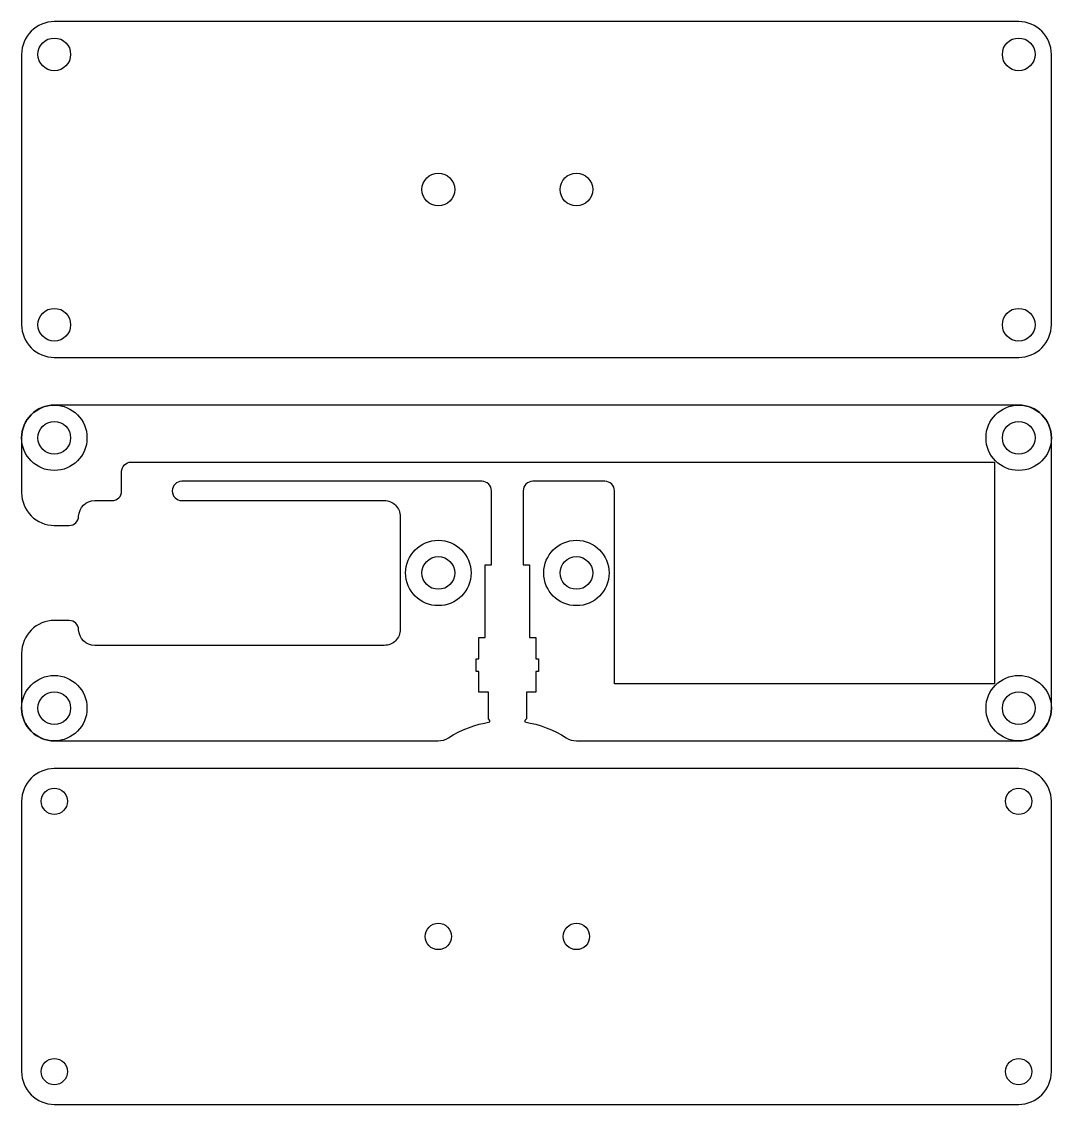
# Model space of a CAD drawing. Header units: millimetres. Extents: x -12 to 151, y -71 to 100.
import ezdxf

# ---------------------------------------------------------------- set-up
doc = ezdxf.new("R2010")
doc.units = ezdxf.units.MM
doc.header["$MEASUREMENT"] = 0
doc.layers.add('Default', color=178, linetype='Continuous', true_color=0x000000)

msp = doc.modelspace()

# ---------------------------------------------------------------- linework, layer by layer
at = {"layer": 'Default', "color": 5, "true_color": 0x0000ff}
for points in [[(-12.07, 60.83), (-12.07, 52.15, 0.414214), (-6.91, 46.99), (145.4, 46.99, 0.414214), (150.56, 52.15), (150.56, 94.83, 0.414214), (145.4, 99.99), (-6.91, 99.99, 0.414214), (-12.07, 94.83)], [(-12.07, -57.08), (-12.07, -65.76, 0.414214), (-6.91, -70.92), (145.4, -70.92, 0.414214), (150.56, -65.76), (150.56, -23.08, 0.414214), (145.4, -17.92), (-6.91, -17.92, 0.414214), (-12.07, -23.08)]]:
    msp.add_lwpolyline(points, format="xyb", close=True, dxfattribs=at)
for points in [[(75.56, -13.54), (145.4, -13.54, 0.414214), (150.56, -8.38), (150.56, 34.3, 0.414214), (145.4, 39.46), (-6.91, 39.46, 0.414214), (-12.07, 34.3), (-12.07, 25.62, 0.414214), (-6.91, 20.46), (-4.57, 20.46, 0.40626), (-3.07, 21.92, -0.40626), (-0.53, 24.39), (2.22, 24.39, 0.414214), (3.72, 25.89), (3.72, 28.96, -0.414214), (5.22, 30.46), (141.56, 30.46), (141.56, -4.54), (81.56, -4.54), (81.56, 25.93, 0.414214), (80.06, 27.43), (68.64, 27.43, 0.414214), (67.14, 25.93), (67.14, 14.26), (68.14, 14.26), (68.14, 2.77), (69.14, 2.77), (69.14, -0.57), (69.55, -0.57), (69.55, -2.6), (69.14, -2.6), (69.14, -5.84), (67.64, -5.84), (67.64, -10.09), (67.39, -10.34), (67.39, -10.56, -0.102852), (73.94, -13.06, 0.143411), (75.56, -13.54)], [(53.73, -13.54, 0.143411), (55.35, -13.06, -0.102852), (61.9, -10.56), (61.9, -10.34), (61.65, -10.09), (61.65, -5.84), (60.15, -5.84), (60.15, -2.6), (59.74, -2.6), (59.74, -0.57), (60.15, -0.57), (60.15, 2.77), (61.14, 2.77), (61.14, 14.26), (62.14, 14.26), (62.14, 25.93, 0.414214), (60.64, 27.43), (13.22, 27.43, 0.414214), (11.72, 25.93), (11.72, 25.89, 0.414214), (13.22, 24.39), (45.19, 24.39, -0.414214), (47.73, 21.85), (47.73, 4.07, -0.414214), (45.19, 1.53), (-0.53, 1.53, -0.40626), (-3.07, 4, 0.40626), (-4.57, 5.46), (-6.91, 5.46, 0.414214), (-12.07, 0.3), (-12.07, -8.38, 0.414214), (-6.91, -13.54), (53.73, -13.54)]]:
    msp.add_lwpolyline(points, format="xyb", dxfattribs=at)
at = {"layer": 'Default', "color": 1, "true_color": 0xff0000}
for centre, radius in [((-6.91, 94.83), 2.58), ((145.4, 94.83), 2.58), ((53.74, 73.49), 2.58), ((75.55, 73.49), 2.58), ((-6.91, 52.15), 2.58), ((145.4, 52.15), 2.58), ((-6.91, 34.3), 2.58), ((145.4, 34.3), 2.58), ((53.74, 12.96), 2.58), ((75.55, 12.96), 2.58), ((-6.91, -8.38), 2.58), ((145.4, -8.38), 2.58), ((-6.91, -23.08), 2.08), ((145.4, -23.08), 2.08), ((53.74, -44.42), 2.08), ((75.55, -44.42), 2.08), ((-6.91, -65.76), 2.08), ((145.4, -65.76), 2.08)]:
    msp.add_circle(centre, radius, dxfattribs=at)
at = {"layer": 'Default', "color": 254, "true_color": 0xd8d8d8}
for centre in [(-6.91, 34.3), (145.4, 34.3), (53.74, 12.96), (75.55, 12.96), (-6.91, -8.38), (145.4, -8.38)]:
    msp.add_circle(centre, 5.16, dxfattribs=at)

doc.saveas('drawing.dxf')
